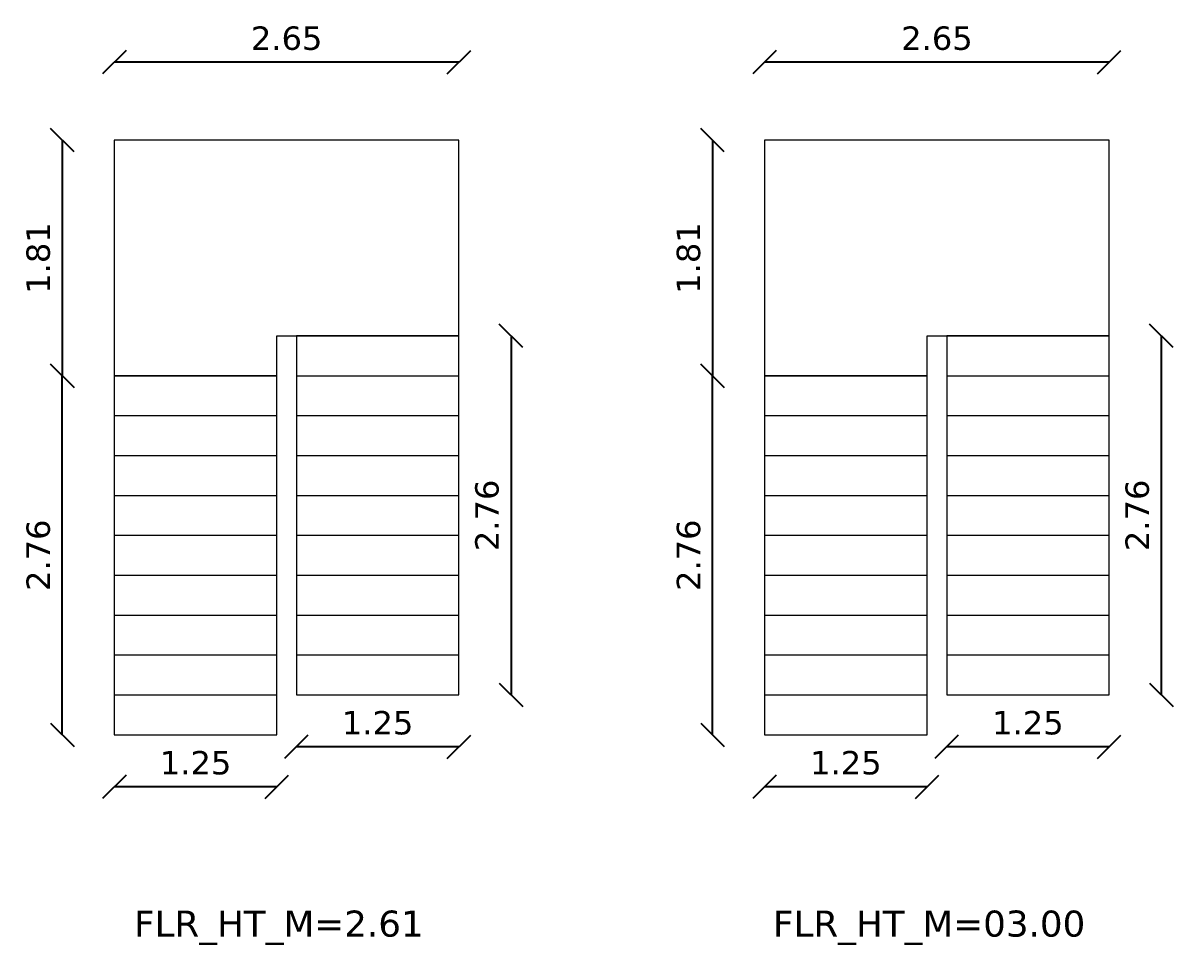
# Model space of a CAD drawing. Header units: metres. Extents: x 609 to 1377, y 679 to 857.
# Drawn here: x 1067.09 to 1075.93, y 723.85 to 730.94 of the extents above; entities that cross this region are included whole.
import ezdxf

# ---------------------------------------------------------------- set-up
doc = ezdxf.new("R2010")
doc.units = ezdxf.units.M
doc.header["$MEASUREMENT"] = 0
doc.header["$PDMODE"] = 2
doc.header["$PDSIZE"] = 50
doc.layers.get('0').update_dxf_attribs({"lineweight": 0})
doc.layers.get('Defpoints').update_dxf_attribs({"lineweight": 0})
for name, color, linetype, lineweight in [('BLK_1_FLR_0_FIRESTAIR_1', 1, 'Continuous', 0), ('BLK_1_FLR_0_FIRESTAIR_1_FLIGHT_1', 7, 'Continuous', 0), ('BLK_1_FLR_0_FIRESTAIR_1_FLIGHT_2', 7, 'Continuous', 0), ('BLK_1_FLR_0_FIRESTAIR_1_LANDING_1', 7, 'Continuous', 0), ('BLK_1_FLR_1_FIRESTAIR_1', 1, 'Continuous', 0), ('BLK_1_FLR_1_FIRESTAIR_1_FLIGHT_1', 7, 'Continuous', 0), ('BLK_1_FLR_1_FIRESTAIR_1_FLIGHT_2', 7, 'Continuous', 0), ('BLK_1_FLR_1_FIRESTAIR_1_LANDING_1', 7, 'Continuous', 0)]:
    doc.layers.add(name, color=color, linetype=linetype, lineweight=lineweight)
doc.styles.get("Standard").update_dxf_attribs({"font": 'verdana.ttf', "height": 0.18})
doc.dimstyles.get("Standard").update_dxf_attribs({"dimscale": 0, "dimtxt": 0.18, "dimasz": 0.18, "dimexe": 0.18, "dimexo": 0.0625, "dimgap": 0.09, "dimtad": 1, "dimtoh": 1, "dimzin": 0, "dimdsep": 46, "dimtxsty": 'Standard', "dimblk": 'OBLIQUE', "dimcen": 0.09, "dimse1": 1, "dimse2": 1, "dimadec": 0, "dimazin": 0, "dimtfac": 1, "dimtofl": 0, "dimtmove": 0, "dimatfit": 3, "dimldrblk": 'OBLIQUE', "dimfxl": 1, "dimtolj": 1, "dimtzin": 0, "dimarcsym": 0})

# ---------------------------------------------------------------- blocks, each defined once
blk = doc.blocks.new('_Oblique')
at = {"color": 0, "linetype": 'ByBlock', "lineweight": -2}
blk.add_line((-0.5, -0.5), (0.5, 0.5), dxfattribs=at)
blk = doc.blocks.new('*D131')
at = {"layer": 'BLK_1_FLR_0_FIRESTAIR_1_FLIGHT_2', "color": 0, "lineweight": -2}
blk.add_line((1070.8384, 728.532), (1070.8384, 725.772), dxfattribs=at)
at = {"layer": 'Defpoints', "color": 0}
for p in [(1070.4384, 728.532), (1070.4384, 725.772), (1070.8384, 725.772)]:
    blk.add_point(p, dxfattribs=at)
at = {"layer": 'BLK_1_FLR_0_FIRESTAIR_1_FLIGHT_2', "color": 0, "lineweight": -2, "xscale": 0.18, "yscale": 0.18, "zscale": 0.18}
for p, rotation in [((1070.8384, 728.532), 90), ((1070.8384, 725.772), 270)]:
    blk.add_blockref('_Oblique', p, dxfattribs=dict(at, rotation=rotation))
at = {"layer": 'BLK_1_FLR_0_FIRESTAIR_1_FLIGHT_2', "color": 0, "insert": (1070.6546, 727.152), "char_height": 0.18, "attachment_point": 5, "rotation": 90}
blk.add_mtext('\\A1;2.76', dxfattribs=at)
blk = doc.blocks.new('*D132')
at = {"layer": 'BLK_1_FLR_0_FIRESTAIR_1_FLIGHT_1', "color": 0, "lineweight": -2}
blk.add_line((1067.3884, 725.465), (1067.3884, 728.2254), dxfattribs=at)
at = {"layer": 'Defpoints', "color": 0}
for p in [(1067.3884, 728.2254), (1067.7884, 728.2254), (1067.7884, 725.465)]:
    blk.add_point(p, dxfattribs=at)
at = {"layer": 'BLK_1_FLR_0_FIRESTAIR_1_FLIGHT_1', "color": 0, "lineweight": -2, "xscale": 0.18, "yscale": 0.18, "zscale": 0.18}
for p, rotation in [((1067.3884, 728.2254), 90), ((1067.3884, 725.465), 270)]:
    blk.add_blockref('_Oblique', p, dxfattribs=dict(at, rotation=rotation))
at = {"layer": 'BLK_1_FLR_0_FIRESTAIR_1_FLIGHT_1', "color": 0, "insert": (1067.2046, 726.8452), "char_height": 0.18, "attachment_point": 5, "rotation": 90}
blk.add_mtext('\\A1;2.76', dxfattribs=at)
blk = doc.blocks.new('*D130')
at = {"layer": 'BLK_1_FLR_0_FIRESTAIR_1_FLIGHT_2', "color": 0, "lineweight": -2}
blk.add_line((1070.4384, 725.372), (1069.1873, 725.372), dxfattribs=at)
at = {"layer": 'Defpoints', "color": 0}
for p in [(1069.1873, 725.772), (1070.4384, 725.772), (1069.1873, 725.372)]:
    blk.add_point(p, dxfattribs=at)
at = {"layer": 'BLK_1_FLR_0_FIRESTAIR_1_FLIGHT_2', "color": 0, "lineweight": -2, "xscale": 0.18, "yscale": 0.18, "zscale": 0.18, "rotation": 180}
blk.add_blockref('_Oblique', (1069.1873, 725.372), dxfattribs=at)
at = {"layer": 'BLK_1_FLR_0_FIRESTAIR_1_FLIGHT_2', "color": 0, "lineweight": -2, "xscale": 0.18, "yscale": 0.18, "zscale": 0.18}
blk.add_blockref('_Oblique', (1070.4384, 725.372), dxfattribs=at)
at = {"layer": 'BLK_1_FLR_0_FIRESTAIR_1_FLIGHT_2', "color": 0, "insert": (1069.8128, 725.5558), "char_height": 0.18, "attachment_point": 5}
blk.add_mtext('\\A1;1.25', dxfattribs=at)
blk = doc.blocks.new('*D133')
at = {"layer": 'BLK_1_FLR_0_FIRESTAIR_1_FLIGHT_1', "color": 0, "lineweight": -2}
blk.add_line((1069.0384, 725.0646), (1067.7884, 725.0646), dxfattribs=at)
at = {"layer": 'Defpoints', "color": 0}
for p in [(1067.7884, 725.4646), (1069.0384, 725.4654), (1067.7884, 725.0646)]:
    blk.add_point(p, dxfattribs=at)
at = {"layer": 'BLK_1_FLR_0_FIRESTAIR_1_FLIGHT_1', "color": 0, "lineweight": -2, "xscale": 0.18, "yscale": 0.18, "zscale": 0.18, "rotation": 180}
blk.add_blockref('_Oblique', (1067.7884, 725.0646), dxfattribs=at)
at = {"layer": 'BLK_1_FLR_0_FIRESTAIR_1_FLIGHT_1', "color": 0, "lineweight": -2, "xscale": 0.18, "yscale": 0.18, "zscale": 0.18}
blk.add_blockref('_Oblique', (1069.0384, 725.0646), dxfattribs=at)
at = {"layer": 'BLK_1_FLR_0_FIRESTAIR_1_FLIGHT_1', "color": 0, "insert": (1068.4134, 725.2484), "char_height": 0.18, "attachment_point": 5}
blk.add_mtext('\\A1;1.25', dxfattribs=at)
blk = doc.blocks.new('*D135')
at = {"layer": 'BLK_1_FLR_0_FIRESTAIR_1_LANDING_1', "color": 0, "lineweight": -2}
blk.add_line((1070.4384, 730.6359), (1067.7884, 730.6359), dxfattribs=at)
at = {"layer": 'Defpoints', "color": 0}
for p in [(1067.7884, 730.6359), (1067.7884, 730.0359), (1070.4384, 730.0359)]:
    blk.add_point(p, dxfattribs=at)
at = {"layer": 'BLK_1_FLR_0_FIRESTAIR_1_LANDING_1', "color": 0, "lineweight": -2, "xscale": 0.18, "yscale": 0.18, "zscale": 0.18, "rotation": 180}
blk.add_blockref('_Oblique', (1067.7884, 730.6359), dxfattribs=at)
at = {"layer": 'BLK_1_FLR_0_FIRESTAIR_1_LANDING_1', "color": 0, "lineweight": -2, "xscale": 0.18, "yscale": 0.18, "zscale": 0.18}
blk.add_blockref('_Oblique', (1070.4384, 730.6359), dxfattribs=at)
at = {"layer": 'BLK_1_FLR_0_FIRESTAIR_1_LANDING_1', "color": 0, "insert": (1069.1134, 730.8197), "char_height": 0.18, "attachment_point": 5}
blk.add_mtext('\\A1;2.65', dxfattribs=at)
blk = doc.blocks.new('*D137')
at = {"layer": 'BLK_1_FLR_0_FIRESTAIR_1_LANDING_1', "color": 0, "lineweight": -2}
blk.add_line((1067.3884, 730.0359), (1067.3884, 728.2254), dxfattribs=at)
at = {"layer": 'Defpoints', "color": 0}
for p in [(1067.7884, 730.0359), (1067.3884, 728.2254), (1067.7884, 728.2254)]:
    blk.add_point(p, dxfattribs=at)
at = {"layer": 'BLK_1_FLR_0_FIRESTAIR_1_LANDING_1', "color": 0, "lineweight": -2, "xscale": 0.18, "yscale": 0.18, "zscale": 0.18}
for p, rotation in [((1067.3884, 730.0359), 90), ((1067.3884, 728.2254), 270)]:
    blk.add_blockref('_Oblique', p, dxfattribs=dict(at, rotation=rotation))
at = {"layer": 'BLK_1_FLR_0_FIRESTAIR_1_LANDING_1', "color": 0, "insert": (1067.2043, 729.1307), "char_height": 0.18, "attachment_point": 5, "rotation": 90}
blk.add_mtext('\\A1;1.81', dxfattribs=at)
blk = doc.blocks.new('*D308')
at = {"layer": 'BLK_1_FLR_1_FIRESTAIR_1_FLIGHT_2', "color": 0, "lineweight": -2}
blk.add_line((1075.8384, 728.532), (1075.8384, 725.772), dxfattribs=at)
at = {"layer": 'Defpoints', "color": 0}
for p in [(1075.4384, 728.532), (1075.4384, 725.772), (1075.8384, 725.772)]:
    blk.add_point(p, dxfattribs=at)
at = {"layer": 'BLK_1_FLR_1_FIRESTAIR_1_FLIGHT_2', "color": 0, "lineweight": -2, "xscale": 0.18, "yscale": 0.18, "zscale": 0.18}
for p, rotation in [((1075.8384, 728.532), 90), ((1075.8384, 725.772), 270)]:
    blk.add_blockref('_Oblique', p, dxfattribs=dict(at, rotation=rotation))
at = {"layer": 'BLK_1_FLR_1_FIRESTAIR_1_FLIGHT_2', "color": 0, "insert": (1075.6546, 727.152), "char_height": 0.18, "attachment_point": 5, "rotation": 90}
blk.add_mtext('\\A1;2.76', dxfattribs=at)
blk = doc.blocks.new('*D309')
at = {"layer": 'BLK_1_FLR_1_FIRESTAIR_1_FLIGHT_1', "color": 0, "lineweight": -2}
blk.add_line((1072.3884, 725.465), (1072.3884, 728.2254), dxfattribs=at)
at = {"layer": 'Defpoints', "color": 0}
for p in [(1072.3884, 728.2254), (1072.7884, 728.2254), (1072.7884, 725.465)]:
    blk.add_point(p, dxfattribs=at)
at = {"layer": 'BLK_1_FLR_1_FIRESTAIR_1_FLIGHT_1', "color": 0, "lineweight": -2, "xscale": 0.18, "yscale": 0.18, "zscale": 0.18}
for p, rotation in [((1072.3884, 728.2254), 90), ((1072.3884, 725.465), 270)]:
    blk.add_blockref('_Oblique', p, dxfattribs=dict(at, rotation=rotation))
at = {"layer": 'BLK_1_FLR_1_FIRESTAIR_1_FLIGHT_1', "color": 0, "insert": (1072.2046, 726.8452), "char_height": 0.18, "attachment_point": 5, "rotation": 90}
blk.add_mtext('\\A1;2.76', dxfattribs=at)
blk = doc.blocks.new('*D310')
at = {"layer": 'BLK_1_FLR_1_FIRESTAIR_1_FLIGHT_2', "color": 0, "lineweight": -2}
blk.add_line((1075.4384, 725.372), (1074.1873, 725.372), dxfattribs=at)
at = {"layer": 'Defpoints', "color": 0}
for p in [(1074.1873, 725.772), (1075.4384, 725.772), (1074.1873, 725.372)]:
    blk.add_point(p, dxfattribs=at)
at = {"layer": 'BLK_1_FLR_1_FIRESTAIR_1_FLIGHT_2', "color": 0, "lineweight": -2, "xscale": 0.18, "yscale": 0.18, "zscale": 0.18, "rotation": 180}
blk.add_blockref('_Oblique', (1074.1873, 725.372), dxfattribs=at)
at = {"layer": 'BLK_1_FLR_1_FIRESTAIR_1_FLIGHT_2', "color": 0, "lineweight": -2, "xscale": 0.18, "yscale": 0.18, "zscale": 0.18}
blk.add_blockref('_Oblique', (1075.4384, 725.372), dxfattribs=at)
at = {"layer": 'BLK_1_FLR_1_FIRESTAIR_1_FLIGHT_2', "color": 0, "insert": (1074.8128, 725.5558), "char_height": 0.18, "attachment_point": 5}
blk.add_mtext('\\A1;1.25', dxfattribs=at)
blk = doc.blocks.new('*D311')
at = {"layer": 'BLK_1_FLR_1_FIRESTAIR_1_FLIGHT_1', "color": 0, "lineweight": -2}
blk.add_line((1074.0384, 725.0646), (1072.7884, 725.0646), dxfattribs=at)
at = {"layer": 'Defpoints', "color": 0}
for p in [(1072.7884, 725.4646), (1074.0384, 725.4654), (1072.7884, 725.0646)]:
    blk.add_point(p, dxfattribs=at)
at = {"layer": 'BLK_1_FLR_1_FIRESTAIR_1_FLIGHT_1', "color": 0, "lineweight": -2, "xscale": 0.18, "yscale": 0.18, "zscale": 0.18, "rotation": 180}
blk.add_blockref('_Oblique', (1072.7884, 725.0646), dxfattribs=at)
at = {"layer": 'BLK_1_FLR_1_FIRESTAIR_1_FLIGHT_1', "color": 0, "lineweight": -2, "xscale": 0.18, "yscale": 0.18, "zscale": 0.18}
blk.add_blockref('_Oblique', (1074.0384, 725.0646), dxfattribs=at)
at = {"layer": 'BLK_1_FLR_1_FIRESTAIR_1_FLIGHT_1', "color": 0, "insert": (1073.4134, 725.2484), "char_height": 0.18, "attachment_point": 5}
blk.add_mtext('\\A1;1.25', dxfattribs=at)
blk = doc.blocks.new('*D306')
at = {"layer": 'BLK_1_FLR_1_FIRESTAIR_1_LANDING_1', "color": 0, "lineweight": -2}
blk.add_line((1075.4384, 730.6359), (1072.7884, 730.6359), dxfattribs=at)
at = {"layer": 'Defpoints', "color": 0}
for p in [(1072.7884, 730.6359), (1072.7884, 730.0359), (1075.4384, 730.0359)]:
    blk.add_point(p, dxfattribs=at)
at = {"layer": 'BLK_1_FLR_1_FIRESTAIR_1_LANDING_1', "color": 0, "lineweight": -2, "xscale": 0.18, "yscale": 0.18, "zscale": 0.18, "rotation": 180}
blk.add_blockref('_Oblique', (1072.7884, 730.6359), dxfattribs=at)
at = {"layer": 'BLK_1_FLR_1_FIRESTAIR_1_LANDING_1', "color": 0, "lineweight": -2, "xscale": 0.18, "yscale": 0.18, "zscale": 0.18}
blk.add_blockref('_Oblique', (1075.4384, 730.6359), dxfattribs=at)
at = {"layer": 'BLK_1_FLR_1_FIRESTAIR_1_LANDING_1', "color": 0, "insert": (1074.1134, 730.8197), "char_height": 0.18, "attachment_point": 5}
blk.add_mtext('\\A1;2.65', dxfattribs=at)
blk = doc.blocks.new('*D307')
at = {"layer": 'BLK_1_FLR_1_FIRESTAIR_1_LANDING_1', "color": 0, "lineweight": -2}
blk.add_line((1072.3884, 730.0359), (1072.3884, 728.2254), dxfattribs=at)
at = {"layer": 'Defpoints', "color": 0}
for p in [(1072.7884, 730.0359), (1072.3884, 728.2254), (1072.7884, 728.2254)]:
    blk.add_point(p, dxfattribs=at)
at = {"layer": 'BLK_1_FLR_1_FIRESTAIR_1_LANDING_1', "color": 0, "lineweight": -2, "xscale": 0.18, "yscale": 0.18, "zscale": 0.18}
for p, rotation in [((1072.3884, 730.0359), 90), ((1072.3884, 728.2254), 270)]:
    blk.add_blockref('_Oblique', p, dxfattribs=dict(at, rotation=rotation))
at = {"layer": 'BLK_1_FLR_1_FIRESTAIR_1_LANDING_1', "color": 0, "insert": (1072.2043, 729.1307), "char_height": 0.18, "attachment_point": 5, "rotation": 90}
blk.add_mtext('\\A1;1.81', dxfattribs=at)

msp = doc.modelspace()

# ---------------------------------------------------------------- linework, layer by layer
at = {"layer": 'BLK_1_FLR_0_FIRESTAIR_1_FLIGHT_1'}
for p, q in [((1067.7884, 728.2252), (1069.0384, 728.2252)), ((1067.7884, 727.9186), (1069.0384, 727.9186)), ((1067.7884, 727.6119), (1069.0384, 727.6119)), ((1067.7884, 727.3052), (1069.0384, 727.3052)), ((1067.7884, 726.9986), (1069.0384, 726.9986)), ((1067.7884, 726.6919), (1069.0384, 726.6919)), ((1067.7884, 726.3852), (1069.0384, 726.3852)), ((1067.7884, 726.0786), (1069.0384, 726.0786)), ((1067.7884, 725.7719), (1069.0384, 725.7719)), ((1067.7884, 725.4652), (1069.0384, 725.4652))]:
    msp.add_line(p, q, dxfattribs=at)
msp.add_lwpolyline([(1067.7884, 725.4652), (1069.0384, 725.4652), (1069.0384, 728.2252), (1067.7884, 728.2252)], close=True, dxfattribs=at)
at = {"layer": 'BLK_1_FLR_0_FIRESTAIR_1_FLIGHT_2'}
for p, q in [((1069.1884, 728.5319), (1070.4384, 728.5319)), ((1069.1884, 728.2252), (1070.4384, 728.2252)), ((1069.1884, 727.9186), (1070.4384, 727.9186)), ((1069.1884, 727.6119), (1070.4384, 727.6119)), ((1069.1884, 727.3052), (1070.4384, 727.3052)), ((1069.1884, 726.9986), (1070.4384, 726.9986)), ((1069.1884, 726.6919), (1070.4384, 726.6919)), ((1069.1884, 726.3852), (1070.4384, 726.3852)), ((1069.1884, 726.0786), (1070.4384, 726.0786)), ((1069.1884, 725.7719), (1070.4384, 725.7719))]:
    msp.add_line(p, q, dxfattribs=at)
msp.add_lwpolyline([(1069.1884, 725.7719), (1070.4384, 725.7719), (1070.4384, 728.5319), (1069.1884, 728.5319)], close=True, dxfattribs=at)
at = {"layer": 'BLK_1_FLR_0_FIRESTAIR_1_LANDING_1'}
msp.add_lwpolyline([(1067.7884, 728.2252), (1069.0384, 728.2252), (1069.0384, 728.5319), (1070.4384, 728.5319), (1070.4384, 730.0359), (1067.7884, 730.0359)], close=True, dxfattribs=at)
at = {"layer": 'BLK_1_FLR_1_FIRESTAIR_1_FLIGHT_1'}
for p, q in [((1072.7884, 728.2252), (1074.0384, 728.2252)), ((1072.7884, 727.9186), (1074.0384, 727.9186)), ((1072.7884, 727.6119), (1074.0384, 727.6119)), ((1072.7884, 727.3052), (1074.0384, 727.3052)), ((1072.7884, 726.9986), (1074.0384, 726.9986)), ((1072.7884, 726.6919), (1074.0384, 726.6919)), ((1072.7884, 726.3852), (1074.0384, 726.3852)), ((1072.7884, 726.0786), (1074.0384, 726.0786)), ((1072.7884, 725.7719), (1074.0384, 725.7719)), ((1072.7884, 725.4652), (1074.0384, 725.4652))]:
    msp.add_line(p, q, dxfattribs=at)
msp.add_lwpolyline([(1072.7884, 725.4652), (1074.0384, 725.4652), (1074.0384, 728.2252), (1072.7884, 728.2252)], close=True, dxfattribs=at)
at = {"layer": 'BLK_1_FLR_1_FIRESTAIR_1_FLIGHT_2'}
for p, q in [((1074.1884, 728.5319), (1075.4384, 728.5319)), ((1074.1884, 728.2252), (1075.4384, 728.2252)), ((1074.1884, 727.9186), (1075.4384, 727.9186)), ((1074.1884, 727.6119), (1075.4384, 727.6119)), ((1074.1884, 727.3052), (1075.4384, 727.3052)), ((1074.1884, 726.9986), (1075.4384, 726.9986)), ((1074.1884, 726.6919), (1075.4384, 726.6919)), ((1074.1884, 726.3852), (1075.4384, 726.3852)), ((1074.1884, 726.0786), (1075.4384, 726.0786)), ((1074.1884, 725.7719), (1075.4384, 725.7719))]:
    msp.add_line(p, q, dxfattribs=at)
msp.add_lwpolyline([(1074.1884, 725.7719), (1075.4384, 725.7719), (1075.4384, 728.5319), (1074.1884, 728.5319)], close=True, dxfattribs=at)
at = {"layer": 'BLK_1_FLR_1_FIRESTAIR_1_LANDING_1'}
msp.add_lwpolyline([(1072.7884, 728.2252), (1074.0384, 728.2252), (1074.0384, 728.5319), (1075.4384, 728.5319), (1075.4384, 730.0359), (1072.7884, 730.0359)], close=True, dxfattribs=at)

# ---------------------------------------------------------------- texts
at = {"layer": 'BLK_1_FLR_0_FIRESTAIR_1', "insert": (1069.0534, 724.1129), "char_height": 0.2, "width": 2.4, "attachment_point": 2}
msp.add_mtext('FLR_HT_M=2.61', dxfattribs=at)
at = {"layer": 'BLK_1_FLR_1_FIRESTAIR_1', "insert": (1074.0534, 724.1129), "char_height": 0.2, "width": 2.4, "attachment_point": 2}
msp.add_mtext('FLR_HT_M=03.00', dxfattribs=at)

# ---------------------------------------------------------------- dimensions: what is measured, and where the dimension line sits
at = {"layer": 'BLK_1_FLR_0_FIRESTAIR_1_FLIGHT_1', "color": 1}
dim = msp.add_linear_dim(base=(1067.3884, 728.2254), p1=(1067.7884, 725.465), p2=(1067.7884, 728.2254), angle=270, dimstyle='Standard', override={"dimscale": 1}, dxfattribs=at)
dim.commit()
dim.dimension.update_dxf_attribs({"geometry": '*D132', "text_midpoint": (1067.2046, 726.8452)})
at = {"layer": 'BLK_1_FLR_0_FIRESTAIR_1_FLIGHT_1', "color": 2}
dim = msp.add_linear_dim(base=(1067.7884, 725.0646), p1=(1069.0384, 725.4654), p2=(1067.7884, 725.4646), angle=180, dimstyle='Standard', override={"dimscale": 1}, dxfattribs=at)
dim.commit()
dim.dimension.update_dxf_attribs({"geometry": '*D133', "text_midpoint": (1068.4134, 725.2484)})
at = {"layer": 'BLK_1_FLR_0_FIRESTAIR_1_FLIGHT_2', "color": 1}
dim = msp.add_linear_dim(base=(1070.8384, 725.772), p1=(1070.4384, 728.532), p2=(1070.4384, 725.772), angle=270, dimstyle='Standard', override={"dimscale": 1}, dxfattribs=at)
dim.commit()
dim.dimension.update_dxf_attribs({"geometry": '*D131', "text_midpoint": (1070.6546, 727.152)})
at = {"layer": 'BLK_1_FLR_0_FIRESTAIR_1_FLIGHT_2', "color": 2}
dim = msp.add_linear_dim(base=(1069.1873, 725.372), p1=(1070.4384, 725.772), p2=(1069.1873, 725.772), angle=180, dimstyle='Standard', override={"dimscale": 1}, dxfattribs=at)
dim.commit()
dim.dimension.update_dxf_attribs({"geometry": '*D130', "text_midpoint": (1069.8128, 725.5558)})
at = {"layer": 'BLK_1_FLR_0_FIRESTAIR_1_LANDING_1', "color": 1}
dim = msp.add_linear_dim(base=(1067.7884, 730.6359), p1=(1070.4384, 730.0359), p2=(1067.7884, 730.0359), angle=180, dimstyle='Standard', override={"dimscale": 1, "dimtmove": 1, "dimfxl": 5}, dxfattribs=at)
dim.commit()
dim.dimension.update_dxf_attribs({"geometry": '*D135', "text_midpoint": (1069.1134, 730.8197)})
at = {"layer": 'BLK_1_FLR_0_FIRESTAIR_1_LANDING_1', "color": 2}
dim = msp.add_linear_dim(base=(1067.3884, 728.2254), p1=(1067.7884, 730.0359), p2=(1067.7884, 728.2254), angle=270, dimstyle='Standard', override={"dimscale": 1, "dimtmove": 1, "dimfxl": 5}, dxfattribs=at)
dim.commit()
dim.dimension.update_dxf_attribs({"geometry": '*D137', "text_midpoint": (1067.2043, 729.1307)})
at = {"layer": 'BLK_1_FLR_1_FIRESTAIR_1_FLIGHT_1', "color": 1}
dim = msp.add_linear_dim(base=(1072.3884, 728.2254), p1=(1072.7884, 725.465), p2=(1072.7884, 728.2254), angle=270, dimstyle='Standard', override={"dimscale": 1}, dxfattribs=at)
dim.commit()
dim.dimension.update_dxf_attribs({"geometry": '*D309', "text_midpoint": (1072.2046, 726.8452)})
at = {"layer": 'BLK_1_FLR_1_FIRESTAIR_1_FLIGHT_1', "color": 2}
dim = msp.add_linear_dim(base=(1072.7884, 725.0646), p1=(1074.0384, 725.4654), p2=(1072.7884, 725.4646), angle=180, dimstyle='Standard', override={"dimscale": 1}, dxfattribs=at)
dim.commit()
dim.dimension.update_dxf_attribs({"geometry": '*D311', "text_midpoint": (1073.4134, 725.2484)})
at = {"layer": 'BLK_1_FLR_1_FIRESTAIR_1_FLIGHT_2', "color": 1}
dim = msp.add_linear_dim(base=(1075.8384, 725.772), p1=(1075.4384, 728.532), p2=(1075.4384, 725.772), angle=270, dimstyle='Standard', override={"dimscale": 1}, dxfattribs=at)
dim.commit()
dim.dimension.update_dxf_attribs({"geometry": '*D308', "text_midpoint": (1075.6546, 727.152)})
at = {"layer": 'BLK_1_FLR_1_FIRESTAIR_1_FLIGHT_2', "color": 2}
dim = msp.add_linear_dim(base=(1074.1873, 725.372), p1=(1075.4384, 725.772), p2=(1074.1873, 725.772), angle=180, dimstyle='Standard', override={"dimscale": 1}, dxfattribs=at)
dim.commit()
dim.dimension.update_dxf_attribs({"geometry": '*D310', "text_midpoint": (1074.8128, 725.5558)})
at = {"layer": 'BLK_1_FLR_1_FIRESTAIR_1_LANDING_1', "color": 1}
dim = msp.add_linear_dim(base=(1072.7884, 730.6359), p1=(1075.4384, 730.0359), p2=(1072.7884, 730.0359), angle=180, dimstyle='Standard', override={"dimscale": 1, "dimtmove": 1, "dimfxl": 5}, dxfattribs=at)
dim.commit()
dim.dimension.update_dxf_attribs({"geometry": '*D306', "text_midpoint": (1074.1134, 730.8197)})
at = {"layer": 'BLK_1_FLR_1_FIRESTAIR_1_LANDING_1', "color": 2}
dim = msp.add_linear_dim(base=(1072.3884, 728.2254), p1=(1072.7884, 730.0359), p2=(1072.7884, 728.2254), angle=270, dimstyle='Standard', override={"dimscale": 1, "dimtmove": 1, "dimfxl": 5}, dxfattribs=at)
dim.commit()
dim.dimension.update_dxf_attribs({"geometry": '*D307', "text_midpoint": (1072.2043, 729.1307)})

doc.saveas('drawing.dxf')
